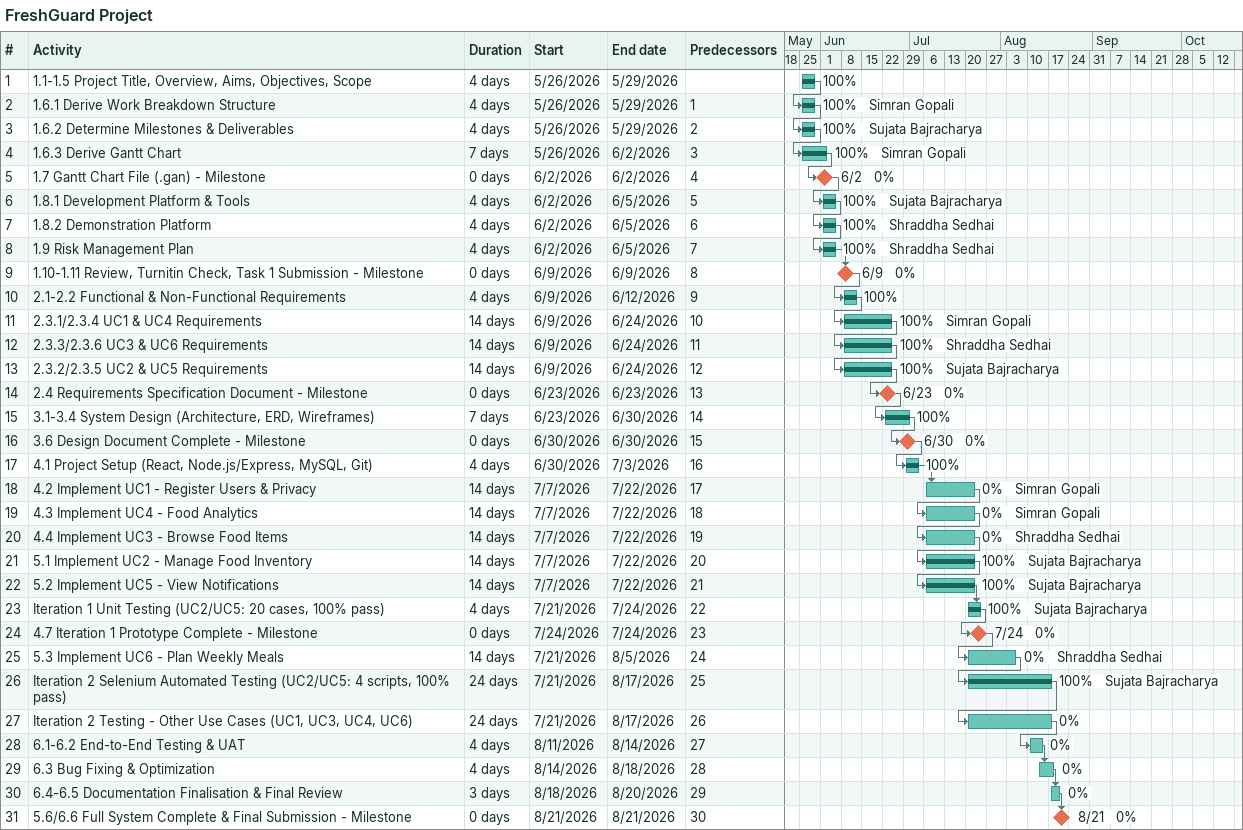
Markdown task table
FreshGuard Project

| ID | Task | Duration | Start | Finish | Predecessors | Resources | % complete |
|---|---|---|---|---|---|---|---|
| 1 | 1.1-1.5 Project Title, Overview, Aims, Objectives, Scope | 4d | 2026-05-26 | 2026-05-29 |  |  | 100 |
| 2 | 1.6.1 Derive Work Breakdown Structure | 4d | 2026-05-26 | 2026-05-29 | 1 | Simran Gopali | 100 |
| 3 | 1.6.2 Determine Milestones & Deliverables | 4d | 2026-05-26 | 2026-05-29 | 2 | Sujata Bajracharya | 100 |
| 4 | 1.6.3 Derive Gantt Chart | 7d | 2026-05-26 | 2026-06-02 | 3 | Simran Gopali | 100 |
| 5 | 1.7 Gantt Chart File (.gan) - Milestone | 0d | 2026-06-02 | 2026-06-02 | 4 |  | 0 |
| 6 | 1.8.1 Development Platform & Tools | 4d | 2026-06-02 | 2026-06-05 | 5 | Sujata Bajracharya | 100 |
| 7 | 1.8.2 Demonstration Platform | 4d | 2026-06-02 | 2026-06-05 | 6 | Shraddha Sedhai | 100 |
| 8 | 1.9 Risk Management Plan | 4d | 2026-06-02 | 2026-06-05 | 7 | Shraddha Sedhai | 100 |
| 9 | 1.10-1.11 Review, Turnitin Check, Task 1 Submission - Milestone | 0d | 2026-06-09 | 2026-06-09 | 8 |  | 0 |
| 10 | 2.1-2.2 Functional & Non-Functional Requirements | 4d | 2026-06-09 | 2026-06-12 | 9 |  | 100 |
| 11 | 2.3.1/2.3.4 UC1 & UC4 Requirements | 14d | 2026-06-09 | 2026-06-24 | 10 | Simran Gopali | 100 |
| 12 | 2.3.3/2.3.6 UC3 & UC6 Requirements | 14d | 2026-06-09 | 2026-06-24 | 11 | Shraddha Sedhai | 100 |
| 13 | 2.3.2/2.3.5 UC2 & UC5 Requirements | 14d | 2026-06-09 | 2026-06-24 | 12 | Sujata Bajracharya | 100 |
| 14 | 2.4 Requirements Specification Document - Milestone | 0d | 2026-06-23 | 2026-06-23 | 13 |  | 0 |
| 15 | 3.1-3.4 System Design (Architecture, ERD, Wireframes) | 7d | 2026-06-23 | 2026-06-30 | 14 |  | 100 |
| 16 | 3.6 Design Document Complete - Milestone | 0d | 2026-06-30 | 2026-06-30 | 15 |  | 0 |
| 17 | 4.1 Project Setup (React, Node.js/Express, MySQL, Git) | 4d | 2026-06-30 | 2026-07-03 | 16 |  | 100 |
| 18 | 4.2 Implement UC1 - Register Users & Privacy | 14d | 2026-07-07 | 2026-07-22 | 17 | Simran Gopali | 0 |
| 19 | 4.3 Implement UC4 - Food Analytics | 14d | 2026-07-07 | 2026-07-22 | 18 | Simran Gopali | 0 |
| 20 | 4.4 Implement UC3 - Browse Food Items | 14d | 2026-07-07 | 2026-07-22 | 19 | Shraddha Sedhai | 0 |
| 21 | 5.1 Implement UC2 - Manage Food Inventory | 14d | 2026-07-07 | 2026-07-22 | 20 | Sujata Bajracharya | 100 |
| 22 | 5.2 Implement UC5 - View Notifications | 14d | 2026-07-07 | 2026-07-22 | 21 | Sujata Bajracharya | 100 |
| 23 | Iteration 1 Unit Testing (UC2/UC5: 20 cases, 100% pass) | 4d | 2026-07-21 | 2026-07-24 | 22 | Sujata Bajracharya | 100 |
| 24 | 4.7 Iteration 1 Prototype Complete - Milestone | 0d | 2026-07-24 | 2026-07-24 | 23 |  | 0 |
| 25 | 5.3 Implement UC6 - Plan Weekly Meals | 14d | 2026-07-21 | 2026-08-05 | 24 | Shraddha Sedhai | 0 |
| 26 | Iteration 2 Selenium Automated Testing (UC2/UC5: 4 scripts, 100% pass) | 24d | 2026-07-21 | 2026-08-17 | 25 | Sujata Bajracharya | 100 |
| 27 | Iteration 2 Testing - Other Use Cases (UC1, UC3, UC4, UC6) | 24d | 2026-07-21 | 2026-08-17 | 26 |  | 0 |
| 28 | 6.1-6.2 End-to-End Testing & UAT | 4d | 2026-08-11 | 2026-08-14 | 27 |  | 0 |
| 29 | 6.3 Bug Fixing & Optimization | 4d | 2026-08-14 | 2026-08-18 | 28 |  | 0 |
| 30 | 6.4-6.5 Documentation Finalisation & Final Review | 3d | 2026-08-18 | 2026-08-20 | 29 |  | 0 |
| 31 | 5.6/6.6 Full System Complete & Final Submission - Milestone | 0d | 2026-08-21 | 2026-08-21 | 30 |  | 0 |
